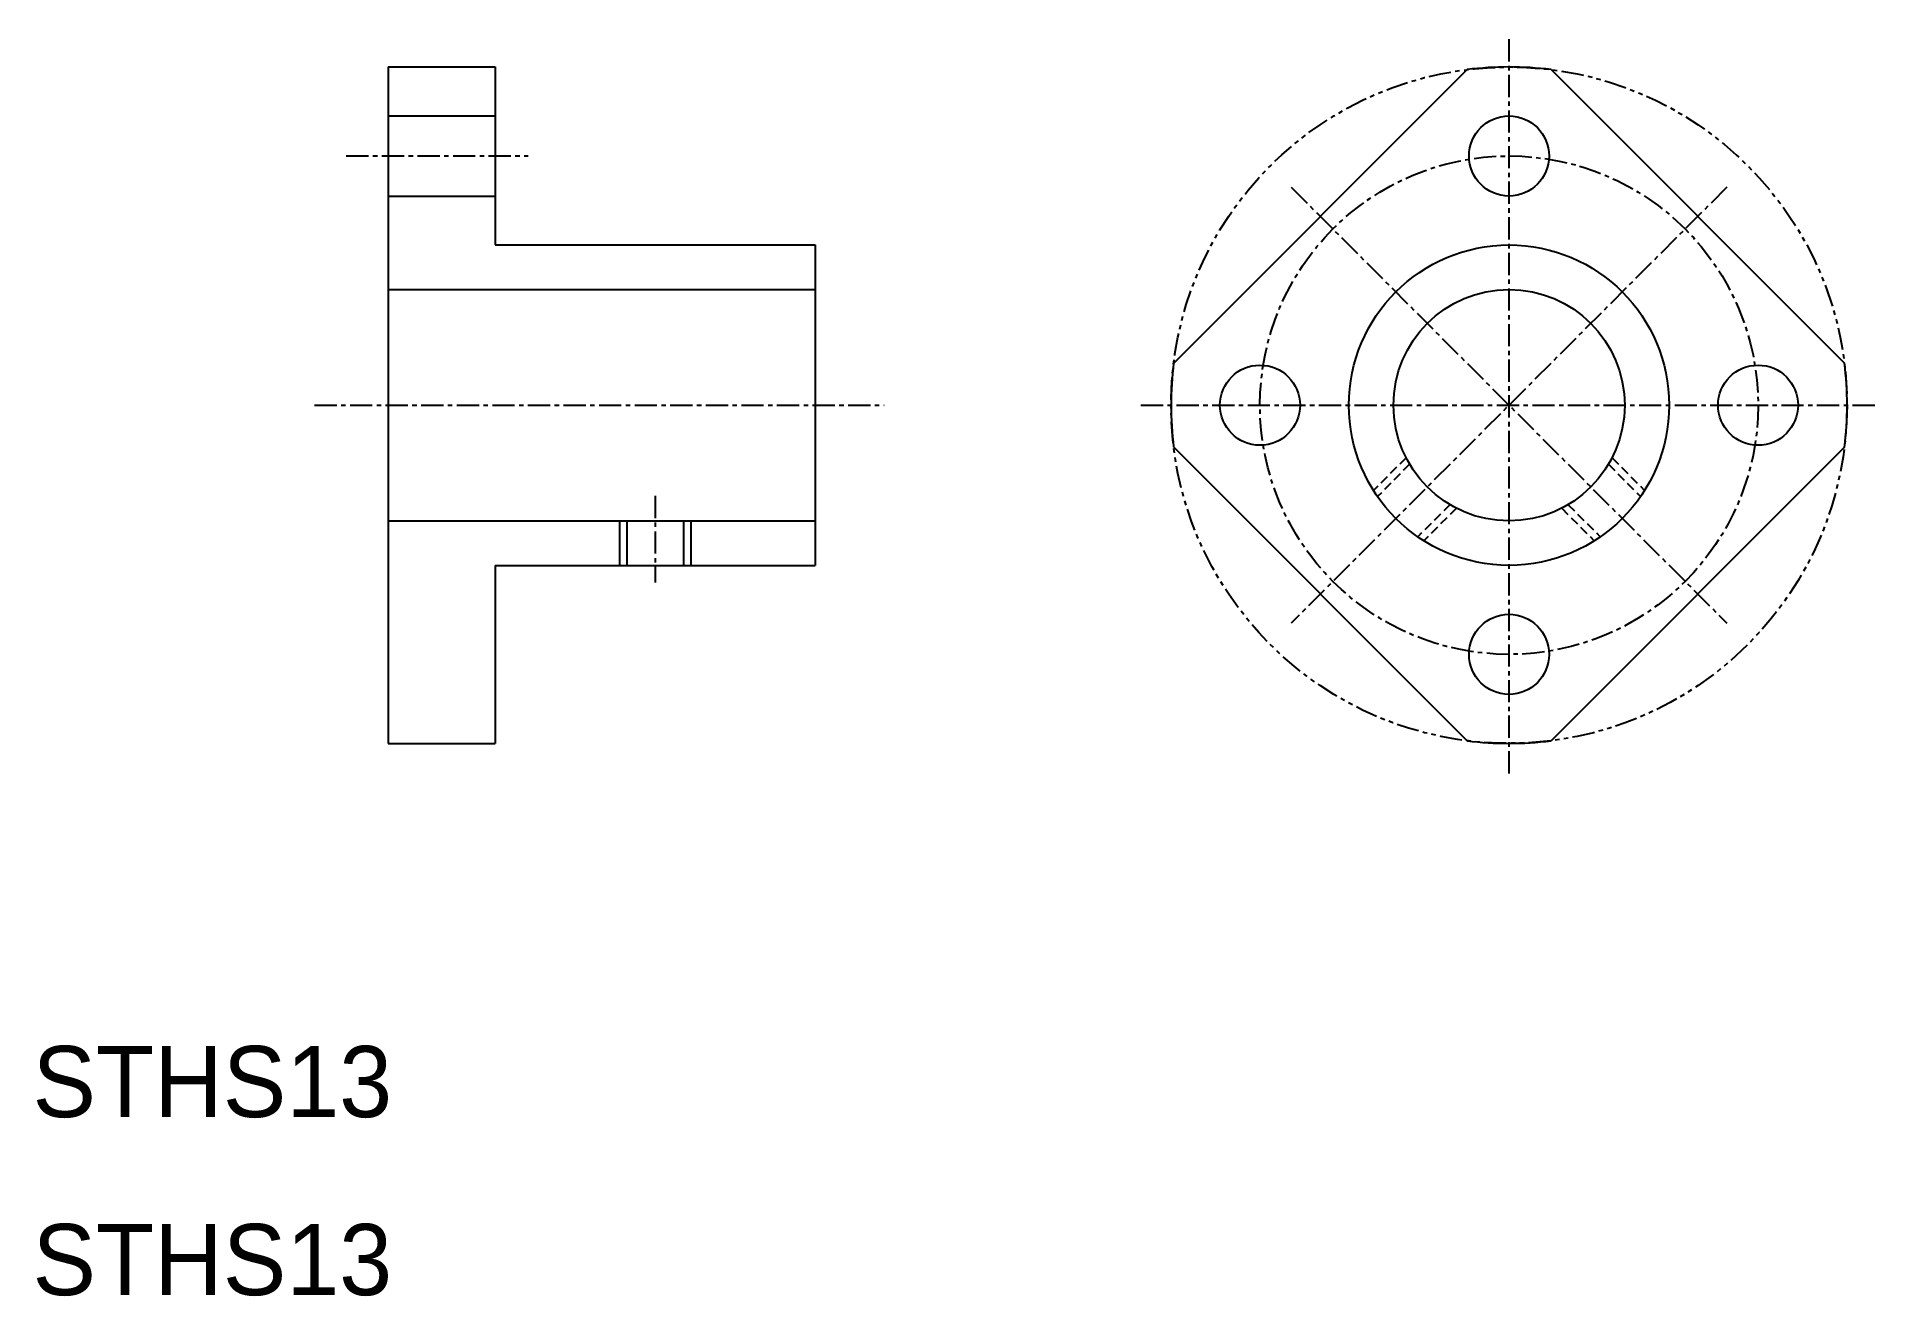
# Model space of a CAD drawing. Extents: x 10 to 114, y 10 to 81.
import ezdxf

# ---------------------------------------------------------------- set-up
doc = ezdxf.new("R2010")
doc.units = 0
for name, pattern in [('CENTER', [2, 1.25, -0.25, 0.25, -0.25]), ('DASHED', [0.75, 0.5, -0.25]), ('PHANTOM', [2.5, 1.25, -0.25, 0.25, -0.25, 0.25, -0.25])]:
    doc.linetypes.add(name, pattern=pattern)
doc.layers.get('0').update_dxf_attribs({"linetype": 'CONTINUOUS'})
doc.layers.add('CENTER', color=1, linetype='CENTER')

msp = doc.modelspace()

# ---------------------------------------------------------------- linework, layer by layer
at = {"color": 7, "linetype": 'CONTINUOUS'}
for p, q in [((30, 79), (30, 41)), ((30, 79), (36, 79)), ((36, 79), (36, 69)), ((90.64, 78.85), (74.15, 62.36)), ((95.36, 78.85), (111.85, 62.36)), ((30, 76.25), (36, 76.25)), ((30, 71.75), (36, 71.75)), ((30, 70.5), (30, 70.5)), ((36, 69), (54, 69)), ((54, 69), (54, 51)), ((30, 66.5), (54, 66.5)), ((30, 62), (30, 62)), ((74.15, 57.64), (90.64, 41.15)), ((111.85, 57.64), (95.36, 41.15)), ((30, 53.5), (54, 53.5)), ((43.4, 53.5), (43.4, 51)), ((46.6, 53.5), (46.6, 51)), ((36, 51), (54, 51)), ((36, 51), (36, 41)), ((30, 41), (36, 41))]:
    msp.add_line(p, q, dxfattribs=at)
at = {"color": 3, "linetype": 'DASHED'}
for p, q in [((87.21, 57.04), (85.38, 55.21)), ((98.79, 57.04), (100.62, 55.21)), ((87.41, 56.68), (85.61, 54.87)), ((98.59, 56.68), (100.39, 54.87)), ((89.68, 54.41), (87.87, 52.61)), ((90.04, 54.21), (88.21, 52.38)), ((95.96, 54.21), (97.79, 52.38)), ((96.32, 54.41), (98.13, 52.61))]:
    msp.add_line(p, q, dxfattribs=at)
at = {"color": 3}
for p, q in [((43, 53.5), (43, 51)), ((47, 53.5), (47, 51))]:
    msp.add_line(p, q, dxfattribs=at)
at = {"color": 3, "linetype": 'PHANTOM'}
msp.add_circle((93, 60), 19, dxfattribs=at)
at = {"color": 7, "linetype": 'CONTINUOUS'}
for centre, radius in [((93, 74), 2.25), ((93, 60), 9), ((93, 60), 6.5), ((79, 60), 2.25), ((107, 60), 2.25), ((93, 46), 2.25)]:
    msp.add_circle(centre, radius, dxfattribs=at)
for start, end in [(82.8636, 97.1364), (172.8636, 187.1364), (352.8636, 7.1364), (262.8636, 277.1364)]:
    msp.add_arc((93, 60), 19, start, end, dxfattribs=at)
at = {"layer": 'CENTER', "color": 1, "linetype": 'CENTER'}
for p, q in [((93, 39.31), (93, 80.69)), ((27.64, 74), (37.86, 74)), ((105.24, 72.24), (80.76, 47.76)), ((80.76, 72.24), (105.24, 47.76)), ((25.85, 60), (57.87, 60)), ((72.31, 60), (113.69, 60)), ((45, 54.91), (45, 50.04))]:
    msp.add_line(p, q, dxfattribs=at)
msp.add_circle((93, 60), 14, dxfattribs=at)

# ---------------------------------------------------------------- texts
at = {"color": 7, "linetype": 'CONTINUOUS'}
for p in [(10, 20), (10, 10)]:
    msp.add_text('STHS13', height=4, dxfattribs=at).set_placement(p)

doc.saveas('drawing.dxf')
